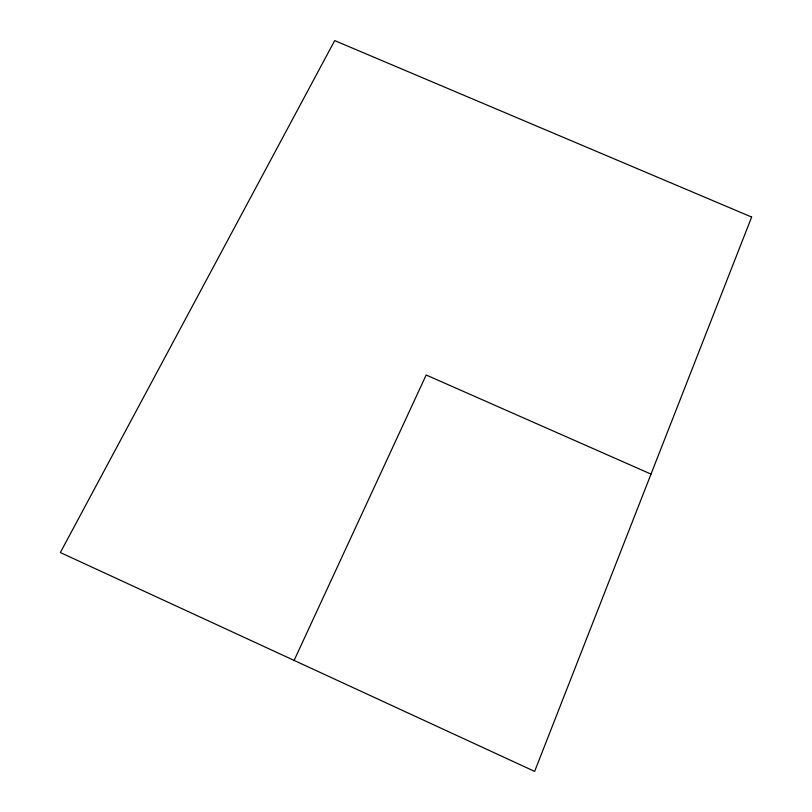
<?xml version="1.0" encoding="UTF-8"?>
<svg xmlns="http://www.w3.org/2000/svg" width="812" height="812" viewBox="0 0 812 812"><rect width="100%" height="100%" fill="white"/><g stroke="black" fill="none" stroke-linecap="round" stroke-linejoin="round"><path stroke-width="1.22" d="M294.106 660.41L426.178 375.002L651.011 474.106M751.648 217.048L534.631 771.4L60.352 552.546L334.696 40.6L751.648 217.048"/></g></svg>
